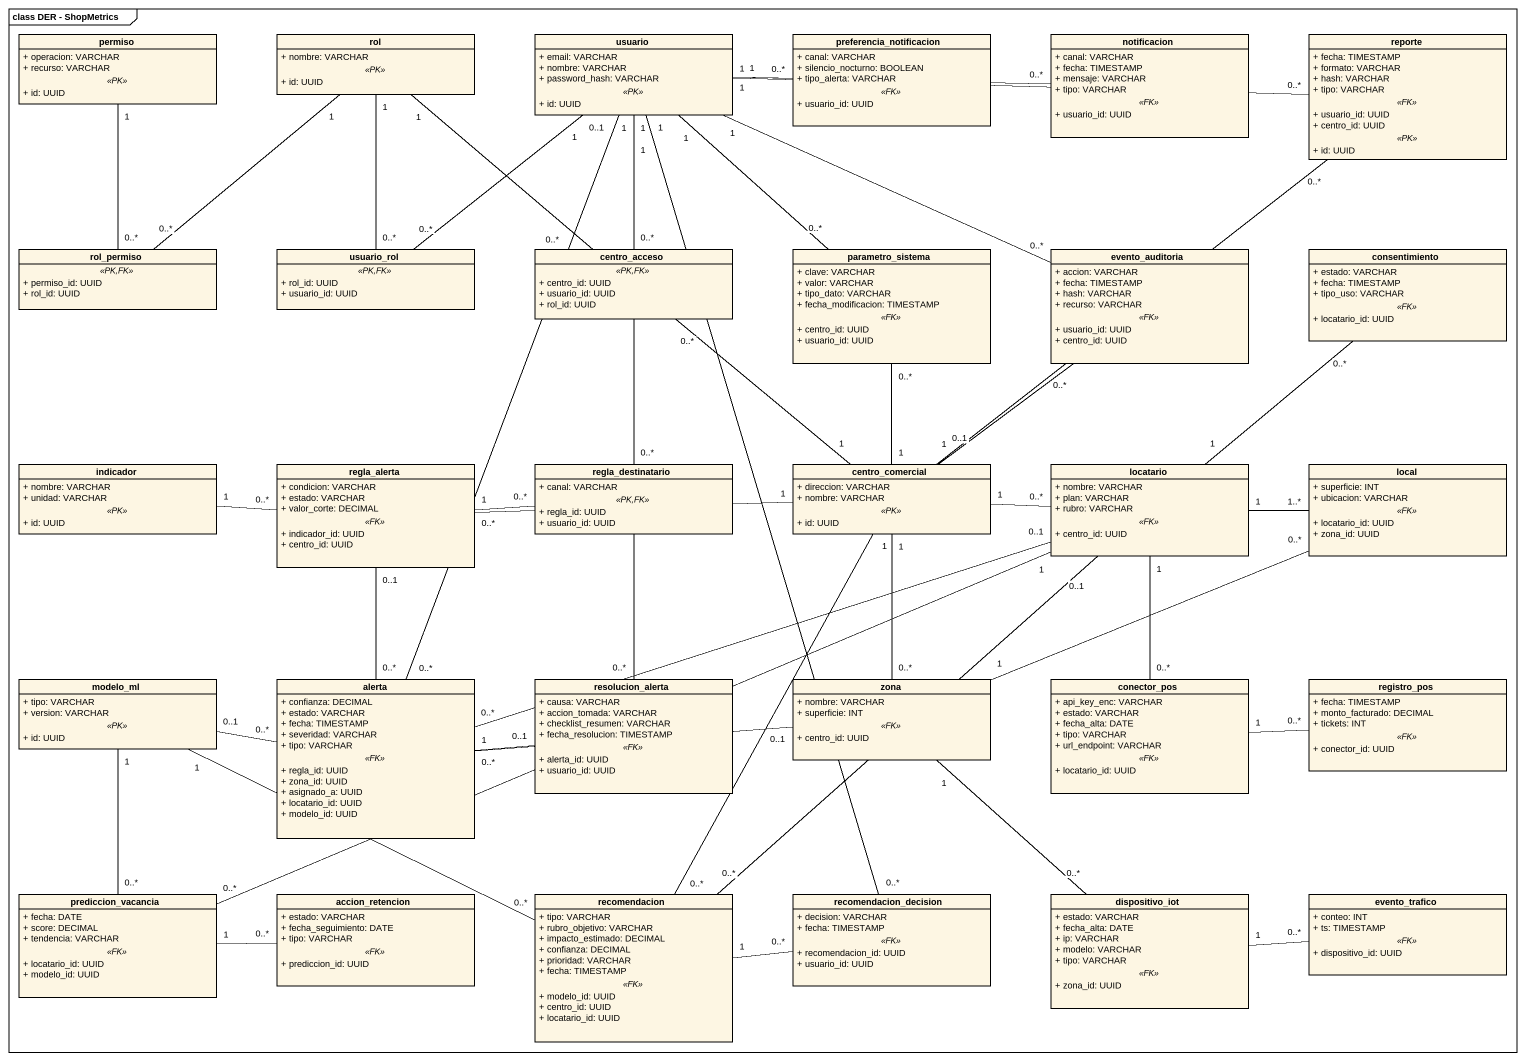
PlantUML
@startuml
mainframe class DER - ShopMetrics
hide circle
hide empty members
skinparam classAttributeIconSize 0
class permiso {
  + operacion: VARCHAR
  + recurso: VARCHAR
  .. <<PK>> ..
  + id: UUID
}
class rol {
  + nombre: VARCHAR
  .. <<PK>> ..
  + id: UUID
}
class usuario {
  + email: VARCHAR
  + nombre: VARCHAR
  + password_hash: VARCHAR
  .. <<PK>> ..
  + id: UUID
}
class preferencia_notificacion {
  + canal: VARCHAR
  + silencio_nocturno: BOOLEAN
  + tipo_alerta: VARCHAR
  .. <<FK>> ..
  + usuario_id: UUID
}
class notificacion {
  + canal: VARCHAR
  + fecha: TIMESTAMP
  + mensaje: VARCHAR
  + tipo: VARCHAR
  .. <<FK>> ..
  + usuario_id: UUID
}
class reporte {
  + fecha: TIMESTAMP
  + formato: VARCHAR
  + hash: VARCHAR
  + tipo: VARCHAR
  .. <<FK>> ..
  + usuario_id: UUID
  + centro_id: UUID
  .. <<PK>> ..
  + id: UUID
}
class rol_permiso {
  .. <<PK,FK>> ..
  + permiso_id: UUID
  + rol_id: UUID
}
class usuario_rol {
  .. <<PK,FK>> ..
  + rol_id: UUID
  + usuario_id: UUID
}
class centro_acceso {
  .. <<PK,FK>> ..
  + centro_id: UUID
  + usuario_id: UUID
  + rol_id: UUID
}
class parametro_sistema {
  + clave: VARCHAR
  + valor: VARCHAR
  + tipo_dato: VARCHAR
  + fecha_modificacion: TIMESTAMP
  .. <<FK>> ..
  + centro_id: UUID
  + usuario_id: UUID
}
class evento_auditoria {
  + accion: VARCHAR
  + fecha: TIMESTAMP
  + hash: VARCHAR
  + recurso: VARCHAR
  .. <<FK>> ..
  + usuario_id: UUID
  + centro_id: UUID
}
class consentimiento {
  + estado: VARCHAR
  + fecha: TIMESTAMP
  + tipo_uso: VARCHAR
  .. <<FK>> ..
  + locatario_id: UUID
}
class indicador {
  + nombre: VARCHAR
  + unidad: VARCHAR
  .. <<PK>> ..
  + id: UUID
}
class regla_alerta {
  + condicion: VARCHAR
  + estado: VARCHAR
  + valor_corte: DECIMAL
  .. <<FK>> ..
  + indicador_id: UUID
  + centro_id: UUID
}
class regla_destinatario {
  + canal: VARCHAR
  .. <<PK,FK>> ..
  + regla_id: UUID
  + usuario_id: UUID
}
class centro_comercial {
  + direccion: VARCHAR
  + nombre: VARCHAR
  .. <<PK>> ..
  + id: UUID
}
class locatario {
  + nombre: VARCHAR
  + plan: VARCHAR
  + rubro: VARCHAR
  .. <<FK>> ..
  + centro_id: UUID
}
class local {
  + superficie: INT
  + ubicacion: VARCHAR
  .. <<FK>> ..
  + locatario_id: UUID
  + zona_id: UUID
}
class modelo_ml {
  + tipo: VARCHAR
  + version: VARCHAR
  .. <<PK>> ..
  + id: UUID
}
class alerta {
  + confianza: DECIMAL
  + estado: VARCHAR
  + fecha: TIMESTAMP
  + severidad: VARCHAR
  + tipo: VARCHAR
  .. <<FK>> ..
  + regla_id: UUID
  + zona_id: UUID
  + asignado_a: UUID
  + locatario_id: UUID
  + modelo_id: UUID
}
class resolucion_alerta {
  + causa: VARCHAR
  + accion_tomada: VARCHAR
  + checklist_resumen: VARCHAR
  + fecha_resolucion: TIMESTAMP
  .. <<FK>> ..
  + alerta_id: UUID
  + usuario_id: UUID
}
class zona {
  + nombre: VARCHAR
  + superficie: INT
  .. <<FK>> ..
  + centro_id: UUID
}
class conector_pos {
  + api_key_enc: VARCHAR
  + estado: VARCHAR
  + fecha_alta: DATE
  + tipo: VARCHAR
  + url_endpoint: VARCHAR
  .. <<FK>> ..
  + locatario_id: UUID
}
class registro_pos {
  + fecha: TIMESTAMP
  + monto_facturado: DECIMAL
  + tickets: INT
  .. <<FK>> ..
  + conector_id: UUID
}
class prediccion_vacancia {
  + fecha: DATE
  + score: DECIMAL
  + tendencia: VARCHAR
  .. <<FK>> ..
  + locatario_id: UUID
  + modelo_id: UUID
}
class accion_retencion {
  + estado: VARCHAR
  + fecha_seguimiento: DATE
  + tipo: VARCHAR
  .. <<FK>> ..
  + prediccion_id: UUID
}
class recomendacion {
  + tipo: VARCHAR
  + rubro_objetivo: VARCHAR
  + impacto_estimado: DECIMAL
  + confianza: DECIMAL
  + prioridad: VARCHAR
  + fecha: TIMESTAMP
  .. <<FK>> ..
  + modelo_id: UUID
  + centro_id: UUID
  + locatario_id: UUID
}
class recomendacion_decision {
  + decision: VARCHAR
  + fecha: TIMESTAMP
  .. <<FK>> ..
  + recomendacion_id: UUID
  + usuario_id: UUID
}
class dispositivo_iot {
  + estado: VARCHAR
  + fecha_alta: DATE
  + ip: VARCHAR
  + modelo: VARCHAR
  + tipo: VARCHAR
  .. <<FK>> ..
  + zona_id: UUID
}
class evento_trafico {
  + conteo: INT
  + ts: TIMESTAMP
  .. <<FK>> ..
  + dispositivo_id: UUID
}
permiso "1" -- "0..*" rol_permiso
rol "1" -- "0..*" rol_permiso
rol "1" -- "0..*" usuario_rol
rol "1" -- "0..*" centro_acceso
usuario "1" -right- "0..*" preferencia_notificacion
usuario "1" -right- "0..*" notificacion
usuario "1" -right- "0..*" reporte
usuario "1" -- "0..*" usuario_rol
usuario "1" -- "0..*" centro_acceso
usuario "1" -- "0..*" parametro_sistema
usuario "1" -right- "0..*" evento_auditoria
usuario "1" -- "0..*" regla_destinatario
usuario "0..1" -- "0..*" alerta
usuario "1" -- "0..*" resolucion_alerta
usuario "1" -- "0..*" recomendacion_decision
indicador "1" -right- "0..*" regla_alerta
regla_alerta "1" -right- "0..*" regla_destinatario
regla_alerta "0..1" -- "0..*" alerta
centro_comercial "1" -up- "0..*" reporte
centro_comercial "1" -up- "0..*" centro_acceso
centro_comercial "1" -up- "0..*" parametro_sistema
centro_comercial "0..1" -up- "0..*" evento_auditoria
centro_comercial "1" -left- "0..*" regla_alerta
centro_comercial "1" -right- "0..*" locatario
centro_comercial "1" -- "0..*" zona
centro_comercial "1" -- "0..*" recomendacion
locatario "1" -up- "0..*" consentimiento
locatario "1" -right- "1..*" local
locatario "0..1" -left- "0..*" alerta
locatario "1" -- "0..*" conector_pos
locatario "1" -left- "0..*" prediccion_vacancia
locatario "0..1" -- "0..*" recomendacion
modelo_ml "0..1" -right- "0..*" alerta
modelo_ml "1" -- "0..*" prediccion_vacancia
modelo_ml "1" -right- "0..*" recomendacion
alerta "1" -right- "0..1" resolucion_alerta
zona "1" -right- "0..*" local
zona "0..1" -left- "0..*" alerta
zona "1" -- "0..*" dispositivo_iot
conector_pos "1" -right- "0..*" registro_pos
prediccion_vacancia "1" -right- "0..*" accion_retencion
recomendacion "1" -right- "0..*" recomendacion_decision
dispositivo_iot "1" -right- "0..*" evento_trafico
@enduml
